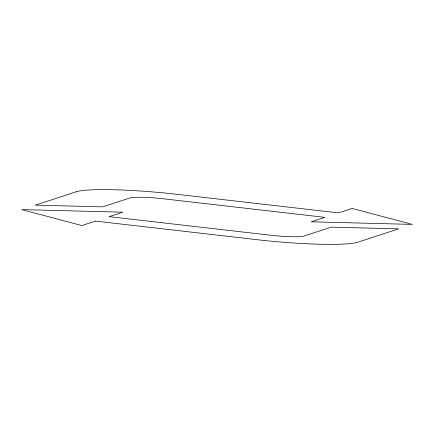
<?xml version="1.0" encoding="UTF-8"?>
<svg xmlns="http://www.w3.org/2000/svg" width="434" height="434" viewBox="0 0 434 434"><rect width="100%" height="100%" fill="white"/><g stroke="black" fill="none" stroke-linecap="round" stroke-linejoin="round"><path stroke-width="0.65" d="M76.232 191.774L35.333 205.146L102.706 206.872L129.972 197.953A27.83 2.908 5.1 0 1 163.656 198.815L324.876 217.353L311.243 221.812L412.3 224.394L352.142 208.434L338.509 212.893L177.289 194.356A83.491 8.729 5.1 0 0 76.232 191.774M95.491 221.107L81.858 225.566L21.7 209.606L122.757 212.188L109.124 216.647L270.344 235.185A27.83 2.908 5.1 0 0 304.028 236.047L331.294 227.128L398.667 228.854L357.768 242.226A83.491 8.729 5.1 0 1 256.711 239.644L95.491 221.107"/></g></svg>
